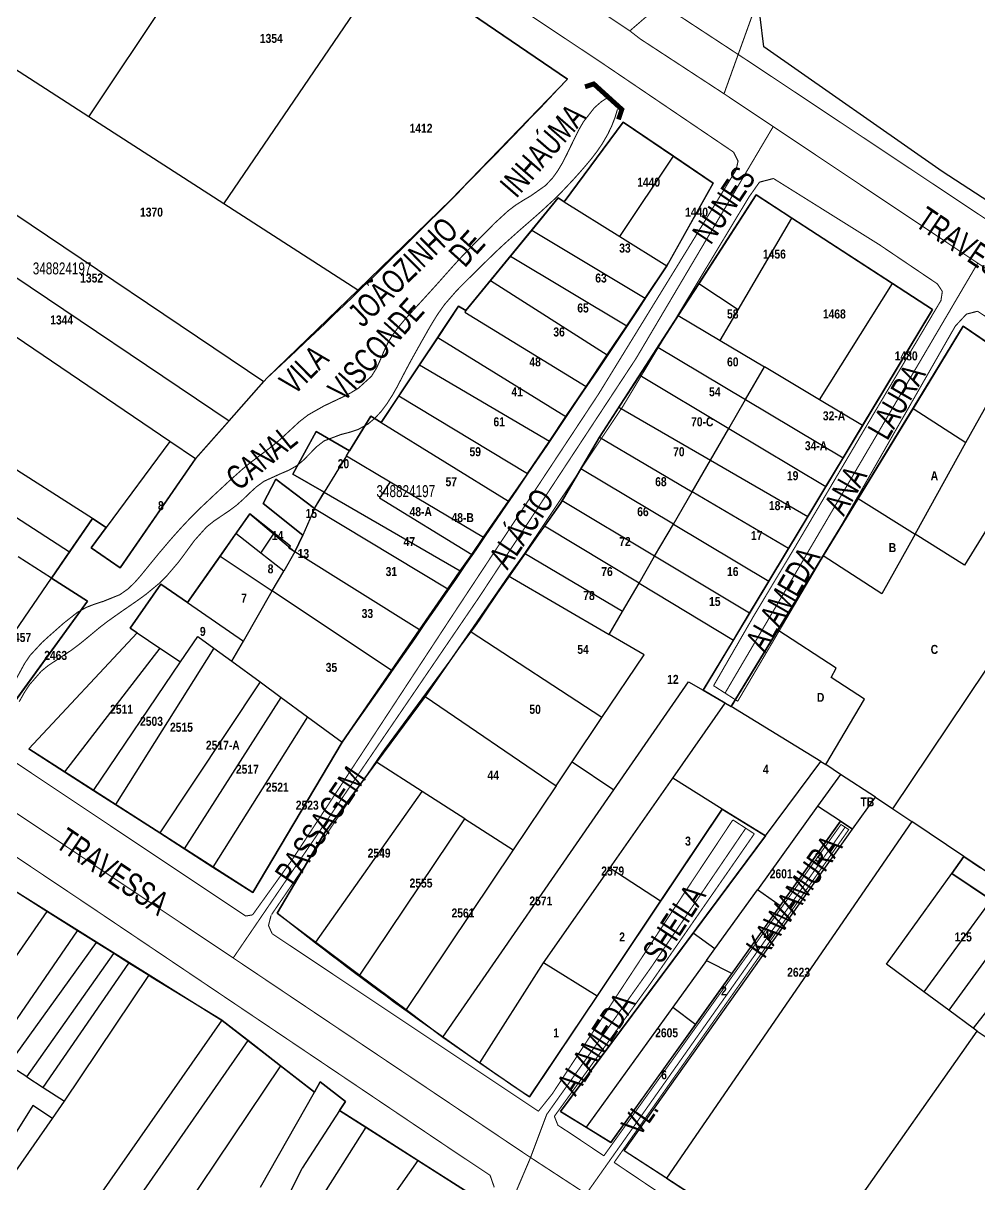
# Model space of a CAD drawing. Extents: x 203136 to 205923, y 4839890 to 4842982.
# Drawn here: x 204007.9 to 204167.4, y 4841901 to 4842094.7 of the extents above; entities that cross this region are included whole.
import ezdxf
from ezdxf.enums import TextEntityAlignment as Align

# ---------------------------------------------------------------- set-up
doc = ezdxf.new("R2010")
doc.units = 0
doc.header["$LTSCALE"] = 1.5
doc.header["$MEASUREMENT"] = 0
doc.linetypes.add('TRACO_25', pattern=[8, 3, -1, 1, -1, 1, -1])
for name, color, linetype in [('CD_MALHA_LOTES', 40, 'CONTINUOUS'), ('CD_TXT_QUADRA', 7, 'CONTINUOUS'), ('HD-CANAIS', 7, 'CONTINUOUS'), ('HD-TXT-CANAIS', 7, 'CONTINUOUS'), ('RU-QUADRAS', 210, 'CONTINUOUS'), ('SV-EIXO-RUA-N-PAV', 6, 'CONTINUOUS'), ('SV-EIXO-RUA-PAV', 20, 'CONTINUOUS'), ('SV-PONTE-BUEIRO', 249, 'CONTINUOUS'), ('SV-RUA-PAVIM-S-GUIA-C-GUIA', 7, 'CONTINUOUS'), ('SV-TXT-RUA-N-PAV-S-GUIA-C-GUIA', 7, 'CONTINUOUS'), ('SV-TXT-RUA-PAV-S-GUIA-C-GUIA', 7, 'CONTINUOUS'), ('Th_NmrPort', 1, 'CONTINUOUS')]:
    doc.layers.add(name, color=color, linetype=linetype)
doc.styles.add('3488-24-2D_TXT$0$ARIAL', font='ARIAL.TTF')
doc.styles.add('ARIAL', font='ARIAL.TTF')
doc.styles.get("Standard").update_dxf_attribs({"font": 'swisscbo.ttf'})

msp = doc.modelspace()

# ---------------------------------------------------------------- linework, layer by layer
at = {"layer": 'CD_MALHA_LOTES', "linetype": 'Continuous'}
for p, q in [((204018.85, 4842079.13), (204038.97, 4842109.27)), ((204041.43, 4842064.57), (204069.29, 4842105.49)), ((204098.76, 4842085.39), (204069.29, 4842105.49)), ((204018.85, 4842079.13), (203997.8, 4842092.71)), ((204079.3, 4842065.23), (204098.76, 4842085.39)), ((204041.43, 4842064.57), (204018.85, 4842079.13)), ((204108.07, 4842078.23), (204098.24, 4842064.92)), ((204116.5, 4842072.52), (204108.07, 4842078.23)), ((203986.67, 4842076.24), (204048.09, 4842034.92)), ((204107.5, 4842059.15), (204116.5, 4842072.52)), ((204123.1, 4842068.04), (204116.5, 4842072.52)), ((203981.75, 4842069.05), (204042.28, 4842028.37)), ((204115.65, 4842054.68), (204123.1, 4842068.04)), ((204097.21, 4842065.56), (204092.81, 4842060.19)), ((204098.24, 4842064.92), (204097.21, 4842065.56)), ((204130.28, 4842066.06), (204120.69, 4842051.24)), ((204136.26, 4842062.18), (204130.28, 4842066.06)), ((204063.75, 4842050.17), (204041.43, 4842064.57)), ((204063.75, 4842050.17), (204079.3, 4842065.23)), ((204098.24, 4842064.92), (204107.5, 4842059.15)), ((204032.37, 4842024.93), (203977.14, 4842062.38)), ((204127.25, 4842046.86), (204136.26, 4842062.18)), ((204153.06, 4842051.29), (204136.26, 4842062.18)), ((204092.81, 4842060.19), (204089.25, 4842055.85)), ((204092.81, 4842060.19), (204111.75, 4842048.84)), ((204107.5, 4842059.15), (204115.37, 4842054.25)), ((204089.25, 4842055.85), (204085.93, 4842051.8)), ((204089.25, 4842055.85), (204108.66, 4842044.21)), ((204111.75, 4842048.84), (204115.37, 4842054.25)), ((204115.37, 4842054.25), (204115.65, 4842054.68)), ((204085.93, 4842051.8), (204081.8, 4842046.76)), ((204085.93, 4842051.8), (204105.43, 4842039.37)), ((204048.58, 4842035.47), (204063.75, 4842050.17)), ((204120.69, 4842051.24), (204117.28, 4842045.96)), ((204127.25, 4842046.86), (204120.69, 4842051.24)), ((204140.83, 4842031.87), (204153.06, 4842051.29)), ((204159.74, 4842046.95), (204153.06, 4842051.29)), ((204108.66, 4842044.21), (204111.75, 4842048.84)), ((204080.59, 4842047.48), (204077.11, 4842042.26)), ((204081.8, 4842046.76), (204080.59, 4842047.48)), ((204081.8, 4842046.76), (204081.62, 4842046.47)), ((204081.62, 4842046.47), (204101.91, 4842034.1)), ((204124.26, 4842041.78), (204127.25, 4842046.86)), ((204148.05, 4842027.55), (204159.74, 4842046.95)), ((204105.43, 4842039.37), (204108.66, 4842044.21)), ((204117.28, 4842045.96), (204113.86, 4842040.67)), ((204117.28, 4842045.96), (204124.26, 4842041.78)), ((204164.85, 4842044.15), (204156.47, 4842030.43)), ((204173, 4842038.6), (204164.85, 4842044.15)), ((204077.11, 4842042.26), (204074.07, 4842037.7)), ((204077.11, 4842042.26), (204098.53, 4842029.07)), ((204113.86, 4842040.67), (204110.84, 4842036)), ((204113.86, 4842040.67), (204128.52, 4842031.91)), ((204124.26, 4842041.78), (204131.68, 4842037.35)), ((204101.91, 4842034.1), (204105.43, 4842039.37)), ((204165.3, 4842024.73), (204173, 4842038.6)), ((204074.07, 4842037.7), (204070.62, 4842032.54)), ((204074.07, 4842037.7), (204095.78, 4842024.98)), ((204128.52, 4842031.91), (204131.68, 4842037.35)), ((204140.83, 4842031.87), (204131.68, 4842037.35)), ((204042.28, 4842028.37), (204048.09, 4842034.92)), ((204048.09, 4842034.92), (204048.58, 4842035.47)), ((204110.84, 4842036), (204107.36, 4842030.62)), ((204110.84, 4842036), (204125.72, 4842027.09)), ((204070.62, 4842032.54), (204067.65, 4842028.08)), ((204070.62, 4842032.54), (204092.12, 4842019.57)), ((204098.53, 4842029.07), (204101.91, 4842034.1)), ((204107.36, 4842030.62), (204104.15, 4842025.65)), ((204107.36, 4842030.62), (204122.64, 4842021.78)), ((204125.72, 4842027.09), (204128.52, 4842031.91)), ((204128.52, 4842031.91), (204144.82, 4842022.19)), ((204148.05, 4842027.55), (204140.83, 4842031.87)), ((204182.24, 4842032.3), (204165.08, 4842004.25)), ((204019.46, 4842012.04), (203990.59, 4842030.45)), ((204065.97, 4842029.13), (204062.4, 4842023.34)), ((204067.65, 4842028.08), (204065.97, 4842029.13)), ((204095.78, 4842024.98), (204098.53, 4842029.07)), ((204156.47, 4842030.43), (204147.29, 4842015.39)), ((204156.47, 4842030.43), (204165.3, 4842024.73)), ((204036.65, 4842022.02), (204042.28, 4842028.37)), ((204067.65, 4842028.08), (204088.93, 4842014.93)), ((204122.64, 4842021.78), (204125.72, 4842027.09)), ((204125.72, 4842027.09), (204141.93, 4842017.4)), ((204144.82, 4842022.19), (204148.05, 4842027.55)), ((203987.01, 4842025.04), (204015.64, 4842006.47)), ((204032.37, 4842024.93), (204021.77, 4842010.56)), ((204036.65, 4842022.02), (204032.37, 4842024.93)), ((204056.8, 4842026.57), (204052.95, 4842019.47)), ((204062.4, 4842023.34), (204056.8, 4842026.57)), ((204092.12, 4842019.57), (204095.78, 4842024.98)), ((204104.15, 4842025.65), (204101.03, 4842020.34)), ((204104.15, 4842025.65), (204119.6, 4842016.53)), ((204156.81, 4842009.43), (204165.3, 4842024.73)), ((204061.9, 4842022.53), (204062.4, 4842023.34)), ((204024.12, 4842003.8), (204036.65, 4842022.02)), ((204061.9, 4842022.53), (204058.16, 4842016.45)), ((204061.9, 4842022.53), (204069.19, 4842018.2)), ((204119.6, 4842016.53), (204122.64, 4842021.78)), ((204122.64, 4842021.78), (204138.91, 4842012.38)), ((204141.93, 4842017.4), (204144.82, 4842022.19)), ((204052.95, 4842019.47), (204058.16, 4842016.45)), ((204088.93, 4842014.93), (204091.88, 4842019.18)), ((204091.88, 4842019.18), (204092.12, 4842019.57)), ((204101.03, 4842020.34), (204097.88, 4842014.98)), ((204116.46, 4842011.13), (204101.03, 4842020.34)), ((204050.09, 4842018.61), (204047.97, 4842014.55)), ((204056.57, 4842013.71), (204050.09, 4842018.61)), ((204069.19, 4842018.2), (204067.39, 4842015.49)), ((204069.19, 4842018.2), (204084.78, 4842008.94)), ((204138.91, 4842012.38), (204141.93, 4842017.4)), ((204058.16, 4842016.45), (204056.83, 4842014.29)), ((204058.16, 4842016.45), (204080.88, 4842003.3)), ((204067.39, 4842015.49), (204082.79, 4842006.07)), ((204097.88, 4842014.98), (204097.64, 4842014.58)), ((204113.33, 4842005.74), (204097.88, 4842014.98)), ((204116.46, 4842011.13), (204119.6, 4842016.53)), ((204135.69, 4842007.04), (204119.6, 4842016.53)), ((204147.29, 4842015.39), (204141.45, 4842005.82)), ((204147.29, 4842015.39), (204156.81, 4842009.43)), ((204047.97, 4842014.55), (204054.57, 4842009.28)), ((204056.57, 4842013.71), (204054.57, 4842009.28)), ((204056.83, 4842014.29), (204056.57, 4842013.71)), ((204056.57, 4842013.71), (204078.81, 4842000.29)), ((204084.78, 4842008.94), (204088.93, 4842014.93)), ((204097.64, 4842014.58), (204094.92, 4842010.8)), ((204015.64, 4842006.47), (204019.46, 4842012.04)), ((204019.46, 4842012.04), (204021.77, 4842010.56)), ((204045.72, 4842012.81), (204043.43, 4842009.55)), ((204049.79, 4842009.61), (204045.72, 4842012.81)), ((204113.33, 4842005.74), (204116.46, 4842011.13)), ((204116.46, 4842011.13), (204132.42, 4842001.61)), ((204135.69, 4842007.04), (204138.91, 4842012.38)), ((204021.77, 4842010.56), (204019.25, 4842007.16)), ((204043.43, 4842009.55), (204040.78, 4842005.79)), ((204047.57, 4842006.28), (204043.43, 4842009.55)), ((204047.57, 4842006.28), (204049.79, 4842009.61)), ((204052.55, 4842007.45), (204049.79, 4842009.61)), ((204054.57, 4842009.28), (204053.24, 4842006.48)), ((204094.92, 4842010.8), (204091.62, 4842006.22)), ((204110.73, 4842001.25), (204094.92, 4842010.8)), ((204156.81, 4842009.43), (204151.27, 4841999.48)), ((204165.08, 4842004.25), (204156.81, 4842009.43)), ((204052.27, 4842007.09), (204052.55, 4842007.45)), ((204082.79, 4842006.07), (204084.78, 4842008.94)), ((204012.63, 4842002.09), (204007.05, 4842005.64)), ((204012.63, 4842002.09), (204015.64, 4842006.47)), ((204019.25, 4842007.16), (204024.12, 4842003.8)), ((204040.78, 4842005.79), (204035.32, 4841998.04)), ((204040.78, 4842005.79), (204049.5, 4841999.95)), ((204051.4, 4842003.26), (204047.57, 4842006.28)), ((204053.24, 4842006.48), (204051.4, 4842003.26)), ((204053.24, 4842006.48), (204052.27, 4842007.09)), ((204074.09, 4841993.46), (204053.24, 4842006.48)), ((204080.88, 4842003.3), (204082.79, 4842006.07)), ((204091.62, 4842006.22), (204088.94, 4842002.47)), ((204107.99, 4841996.53), (204091.62, 4842006.22)), ((204110.73, 4842001.25), (204113.33, 4842005.74)), ((204129.19, 4841996.26), (204113.33, 4842005.74)), ((204132.42, 4842001.61), (204135.69, 4842007.04)), ((204141.45, 4842005.82), (204133.88, 4841993.42)), ((204151.27, 4841999.48), (204141.45, 4842005.82)), ((203997.77, 4841980.44), (204012.63, 4842002.09)), ((204018.67, 4841998.26), (204012.63, 4842002.09)), ((204049.5, 4841999.95), (204051.4, 4842003.26)), ((204078.81, 4842000.29), (204080.88, 4842003.3)), ((204088.94, 4842002.47), (204082.51, 4841993.19)), ((204088.94, 4842002.47), (204105.75, 4841992.68)), ((204129.19, 4841996.26), (204132.42, 4842001.61)), ((204030.88, 4842001.09), (204025.76, 4841993.73)), ((204035.32, 4841998.04), (204030.88, 4842001.09)), ((204044.69, 4841991.6), (204049.5, 4841999.95)), ((204069.39, 4841986.65), (204049.5, 4841999.95)), ((204074.09, 4841993.46), (204078.81, 4842000.29)), ((204107.99, 4841996.53), (204110.73, 4842001.25)), ((204110.73, 4842001.25), (204126.47, 4841991.75)), ((204003.42, 4841977.3), (204018.67, 4841998.26)), ((204035.32, 4841998.04), (204044.69, 4841991.6)), ((204153.07, 4841963.61), (204176.01, 4841997.8)), ((204105.75, 4841992.68), (204107.99, 4841996.53)), ((204126.47, 4841991.75), (204129.19, 4841996.26)), ((204025.76, 4841993.73), (204026.92, 4841992.96)), ((204026.92, 4841992.96), (204008.84, 4841973.59)), ((204026.92, 4841992.96), (204030.71, 4841990.42)), ((204034.18, 4841988.11), (204037.06, 4841992.36)), ((204037.06, 4841992.36), (204039.73, 4841990.41)), ((204069.39, 4841986.65), (204074.09, 4841993.46)), ((204082.51, 4841993.19), (204075, 4841982.33)), ((204104.52, 4841978.81), (204082.51, 4841993.19)), ((204111.56, 4841989.3), (204105.75, 4841992.68)), ((204121.44, 4841983.4), (204126.47, 4841991.75)), ((204133.88, 4841993.42), (204126.1, 4841980.68)), ((204143.62, 4841987.07), (204133.88, 4841993.42)), ((204030.71, 4841990.42), (204014.79, 4841969.78)), ((204039.73, 4841990.41), (204023.34, 4841964.29)), ((204030.71, 4841990.42), (204034.18, 4841988.11)), ((204039.73, 4841990.41), (204042.74, 4841988.21)), ((204042.74, 4841988.21), (204044.69, 4841991.6)), ((204019.64, 4841966.67), (204034.18, 4841988.11)), ((204042.74, 4841988.21), (204047.46, 4841984.76)), ((204104.52, 4841978.81), (204111.56, 4841989.3)), ((204061.16, 4841974.73), (204069.39, 4841986.65)), ((204142.79, 4841985.5), (204143.62, 4841987.07)), ((204047.46, 4841984.76), (204030.72, 4841959.56)), ((204047.46, 4841984.76), (204050.97, 4841982.19)), ((204106.51, 4841966.74), (204119.01, 4841984.81)), ((204119.01, 4841984.81), (204121.44, 4841983.4)), ((204148.39, 4841981.9), (204142.79, 4841985.5)), ((204034.82, 4841956.93), (204050.97, 4841982.19)), ((204050.97, 4841982.19), (204055.38, 4841978.96)), ((204075, 4841982.33), (204066.92, 4841971.38)), ((204075, 4841982.33), (204096.87, 4841967.4)), ((204125.13, 4841981.25), (204121.44, 4841983.4)), ((204116.34, 4841968.68), (204125.13, 4841981.25)), ((204126.1, 4841980.68), (204125.13, 4841981.25)), ((204141.1, 4841971.48), (204126.1, 4841980.68)), ((204141.9, 4841970.96), (204148.39, 4841981.9)), ((204055.38, 4841978.96), (204039.59, 4841953.87)), ((204055.38, 4841978.96), (204061.16, 4841974.73)), ((204099.57, 4841971.42), (204104.52, 4841978.81)), ((204046.22, 4841949.62), (204061.16, 4841974.73)), ((204008.84, 4841973.59), (204014.79, 4841969.78)), ((204066.92, 4841971.38), (204058.27, 4841959.64)), ((204074.54, 4841966.49), (204066.92, 4841971.38)), ((204096.87, 4841967.4), (204099.57, 4841971.42)), ((204099.57, 4841971.42), (204106.51, 4841966.74)), ((204131.85, 4841959.05), (204141.1, 4841971.48)), ((204141.1, 4841971.48), (204141.9, 4841970.96)), ((204144.36, 4841969.34), (204141.9, 4841970.96)), ((204014.79, 4841969.78), (204019.64, 4841966.67)), ((204105.84, 4841953.66), (204116.34, 4841968.68)), ((204124.62, 4841963.54), (204116.34, 4841968.68)), ((204144.36, 4841969.34), (204140.53, 4841964.03)), ((204150.18, 4841965.51), (204144.36, 4841969.34)), ((204019.64, 4841966.67), (204023.34, 4841964.29)), ((204077.96, 4841925.47), (204106.51, 4841966.74)), ((204096.87, 4841967.4), (204089.72, 4841956.75)), ((204056.74, 4841941.33), (204074.54, 4841966.49)), ((204081.63, 4841961.94), (204074.54, 4841966.49)), ((204146.39, 4841960.18), (204150.18, 4841965.51)), ((204150.18, 4841965.51), (204153.07, 4841963.61)), ((204023.34, 4841964.29), (204030.72, 4841959.56)), ((204114.31, 4841948.15), (204124.62, 4841963.54)), ((204124.62, 4841963.54), (204131.85, 4841959.05)), ((204140.53, 4841964.03), (204130.48, 4841950.07)), ((204144.34, 4841961.53), (204140.53, 4841964.03)), ((204153.07, 4841963.61), (204156.28, 4841961.45)), ((204064.13, 4841935.81), (204081.63, 4841961.94)), ((204081.63, 4841961.94), (204089.72, 4841956.75)), ((204156.28, 4841961.45), (204115.3, 4841901.93)), ((204134.28, 4841947.39), (204144.34, 4841961.53)), ((204144.34, 4841961.53), (204146.39, 4841960.18)), ((204164.95, 4841955.62), (204156.28, 4841961.45)), ((204030.72, 4841959.56), (204034.82, 4841956.93)), ((204058.27, 4841959.64), (204050.3, 4841946.15)), ((204131.85, 4841959.05), (204119.77, 4841942.83)), ((204034.82, 4841956.93), (204039.59, 4841953.87)), ((204089.72, 4841956.75), (204071.82, 4841930.06)), ((204162.92, 4841952.8), (204164.95, 4841955.62)), ((204164.95, 4841955.62), (204167.71, 4841953.75)), ((204039.59, 4841953.87), (204046.22, 4841949.62)), ((204094.79, 4841937.85), (204105.84, 4841953.66)), ((204114.31, 4841948.15), (204105.84, 4841953.66)), ((204152.04, 4841937.66), (204162.92, 4841952.8)), ((204169.49, 4841948.39), (204162.92, 4841952.8)), ((204011.88, 4841946.46), (204006.79, 4841949.67)), ((204123.38, 4841940.21), (204130.48, 4841950.07)), ((204134.28, 4841947.39), (204130.48, 4841950.07)), ((204103.71, 4841932.33), (204114.31, 4841948.15)), ((204126.26, 4841936.11), (204134.28, 4841947.39)), ((204169.49, 4841948.39), (204158.27, 4841933.04)), ((204011.88, 4841946.46), (203997.6, 4841925.91)), ((204016.98, 4841943.24), (204011.88, 4841946.46)), ((204050.3, 4841946.15), (204056.74, 4841941.33)), ((204173.73, 4841945.54), (204162.42, 4841929.96)), ((204002.76, 4841922.56), (204016.98, 4841943.24)), ((204020.08, 4841941.28), (204016.98, 4841943.24)), ((204119.77, 4841942.83), (204097.62, 4841913.08)), ((204123.38, 4841940.21), (204119.77, 4841942.83)), ((204178.53, 4841942.32), (204166.52, 4841926.98)), ((204020.08, 4841941.28), (204005.38, 4841920.87)), ((204008.51, 4841918.84), (204023.03, 4841939.42)), ((204023.03, 4841939.42), (204020.08, 4841941.28)), ((204025.56, 4841937.82), (204023.03, 4841939.42)), ((204056.74, 4841941.33), (204064.13, 4841935.81)), ((204121.97, 4841938.26), (204123.38, 4841940.21)), ((204011.26, 4841917.06), (204025.56, 4841937.82)), ((204028.86, 4841935.74), (204025.56, 4841937.82)), ((204084.13, 4841921.2), (204094.79, 4841937.85)), ((204103.71, 4841932.33), (204094.79, 4841937.85)), ((204121.97, 4841938.26), (204116.38, 4841930.49)), ((204121.97, 4841938.26), (204126.26, 4841936.11)), ((204158.27, 4841933.04), (204152.04, 4841937.66)), ((204014.8, 4841914.77), (204028.86, 4841935.74)), ((204029.25, 4841935.49), (204028.86, 4841935.74)), ((204064.13, 4841935.81), (204071.82, 4841930.06)), ((204120.18, 4841927.58), (204126.26, 4841936.11)), ((204041.05, 4841928.31), (204029.25, 4841935.49)), ((204092.41, 4841915.48), (204103.71, 4841932.33)), ((204162.42, 4841929.96), (204158.27, 4841933.04)), ((204071.82, 4841930.06), (204077.96, 4841925.47)), ((204116.38, 4841930.49), (204101.92, 4841910.42)), ((204116.38, 4841930.49), (204120.18, 4841927.58)), ((204166.52, 4841926.98), (204162.42, 4841929.96)), ((204041.05, 4841928.31), (204013.22, 4841888.41)), ((204041.11, 4841928.27), (204041.05, 4841928.31)), ((204045.45, 4841924.9), (204041.11, 4841928.27)), ((204106.03, 4841907.87), (204120.18, 4841927.58)), ((204139.84, 4841887.6), (204167.17, 4841926.45)), ((204167.17, 4841926.45), (204166.52, 4841926.98)), ((204167.17, 4841926.45), (204169.01, 4841925.26)), ((204017.85, 4841885.2), (204045.45, 4841924.9)), ((204050.88, 4841920.69), (204045.45, 4841924.9)), ((204077.96, 4841925.47), (204084.13, 4841921.2)), ((204008.51, 4841918.84), (204005.38, 4841920.87)), ((204050.88, 4841920.69), (204028.68, 4841887.68)), ((204056.54, 4841916.3), (204050.88, 4841920.69)), ((204084.13, 4841921.2), (204092.41, 4841915.48)), ((204008.51, 4841918.84), (204011.26, 4841917.06)), ((204011.26, 4841917.06), (204014.8, 4841914.77)), ((204047.53, 4841900.43), (204056.54, 4841916.3)), ((204057.5, 4841918), (204056.54, 4841916.3)), ((204061.73, 4841914.74), (204057.5, 4841918)), ((204012.78, 4841911.88), (204014.8, 4841914.77)), ((204060.74, 4841913.21), (204061.73, 4841914.74)), ((204009.53, 4841914.05), (204000.16, 4841899.18)), ((204012.78, 4841911.88), (204009.53, 4841914.05)), ((204060.74, 4841913.21), (204054.49, 4841903.62)), ((204065.09, 4841910.43), (204060.74, 4841913.21)), ((204097.62, 4841913.08), (204101.92, 4841910.42)), ((204002.7, 4841897.41), (204012.78, 4841911.88)), ((204065.09, 4841910.43), (204055.65, 4841895.51)), ((204073.82, 4841904.86), (204065.09, 4841910.43)), ((204101.92, 4841910.42), (204106.03, 4841907.87)), ((204073.82, 4841904.86), (204060.56, 4841886.15)), ((204082.17, 4841899.51), (204073.82, 4841904.86)), ((204049.27, 4841893.19), (204054.49, 4841903.62)), ((204115.3, 4841901.93), (204139.09, 4841886.54))]:
    msp.add_line(p, q, dxfattribs=at)
for points in [[(204227.24, 4842027.03), (204223.18, 4842029.79), (204161.34, 4842070), (204131.58, 4842090.77), (204130.92, 4842095.8), (204146.24, 4842120.95), (204193.9, 4842201.18)], [(204115.3, 4841901.93), (204108.23, 4841906.51), (204146.39, 4841960.18)]]:
    msp.add_lwpolyline(points, dxfattribs=at)
at = {"layer": 'HD-CANAIS', "const_width": 0.18}
for points in [[(204105.72, 4842082.48), (204104.382004, 4842081.600769), (204103.245442, 4842080.592885), (204101.437861, 4842078.268747), (204100.636443, 4842076.877321), (204099.313608, 4842074.183237), (204098.654953, 4842072.810625), (204097.925842, 4842071.400388), (204097.14857, 4842070.090627), (204096.270759, 4842068.871032), (204095.11, 4842067.64), (204092.672092, 4842065.925964), (204091.370203, 4842065.154441), (204090.096219, 4842064.344285), (204088.892802, 4842063.435373), (204086.680801, 4842061.405936), (204085.621271, 4842060.337108), (204084.19163, 4842058.893474), (204083.133624, 4842057.829803), (204081.046978, 4842055.678072), (204080.013496, 4842054.557705), (204079.011247, 4842053.441206), (204078.015823, 4842052.318294), (204076.79, 4842050.94), (204074.773448, 4842048.723305), (204072.745752, 4842046.509947), (204071.408103, 4842045.014944), (204070.446689, 4842043.857253), (204069.560916, 4842042.645267), (204068.785941, 4842041.357322), (204068.099918, 4842039.892661), (204067.512306, 4842038.486773), (204066.881383, 4842037.122821), (204066.05, 4842035.79), (204063.867706, 4842033.802556), (204062.558662, 4842033.005637), (204061.181389, 4842032.294625), (204059.432561, 4842031.467509), (204058.068797, 4842030.816142), (204055.488849, 4842029.34879), (204054.02614, 4842028.218285), (204051.818801, 4842026.173779), (204050.706793, 4842025.153293), (204049.43957, 4842024.104628), (204048.246869, 4842023.194016), (204045.853452, 4842021.389318), (204044.534924, 4842020.305642), (204042.298775, 4842018.304095), (204041.198578, 4842017.281961), (204039.860138, 4842016.039199), (204037.676033, 4842013.983559), (204036.603958, 4842012.933927), (204035.499475, 4842011.806457), (204034.469984, 4842010.712323), (204033.46082, 4842009.601787), (204032.42, 4842008.42), (204030.490966, 4842006.14408), (204028.584431, 4842003.809608), (204027.51286, 4842002.491015), (204026.503697, 4842001.344557), (204025.418841, 4842000.304997), (204024.06, 4841999.34), (204021.292441, 4841998.223539), (204019.847218, 4841997.760866), (204018.446181, 4841997.217673), (204016.988713, 4841996.404565), (204014.625258, 4841994.546176), (204013.488795, 4841993.532455), (204012.198573, 4841992.39443), (204011.078655, 4841991.380039), (204009.05695, 4841989.195078), (204008.170257, 4841987.888335), (204006.727844, 4841985.249455)], [(204007.234095, 4841981.454808), (204008.118129, 4841983.017781), (204008.948655, 4841984.285498), (204010.902008, 4841986.534411), (204012.083015, 4841987.497297), (204014.589978, 4841989.16063), (204015.850574, 4841989.991771), (204017.223398, 4841991.010757), (204018.387131, 4841991.958421), (204020.692521, 4841993.87439), (204021.988802, 4841994.869984), (204024.435708, 4841996.604511), (204025.675591, 4841997.455194), (204027.166076, 4841998.490426), (204028.382506, 4841999.375661), (204030.690083, 4842001.283582), (204031.798978, 4842002.383377), (204033.749671, 4842004.6639), (204034.662997, 4842005.86874), (204035.619339, 4842007.189578), (204036.520544, 4842008.404761), (204038.510546, 4842010.624977), (204039.817354, 4842011.669482), (204042.310864, 4842013.35191), (204043.520426, 4842014.253931), (204044.665082, 4842015.281601), (204045.749929, 4842016.338153), (204046.857805, 4842017.350186), (204048.12, 4842018.27), (204050.851224, 4842019.515651), (204052.244101, 4842020.103718), (204053.63, 4842020.89), (204054.776675, 4842021.860419), (204055.836914, 4842022.957536), (204056.900271, 4842024.035776), (204058.17, 4842025.02), (204060.945566, 4842026.066467), (204062.424231, 4842026.451893), (204063.859609, 4842026.930649), (204065.48668, 4842027.837757), (204066.642688, 4842028.806984), (204067.677875, 4842029.932454), (204068.602089, 4842031.158944), (204069.56888, 4842032.672126), (204070.30766, 4842033.979347), (204071.691795, 4842036.6267), (204072.54548, 4842038.228389), (204074.003884, 4842040.849937), (204074.744813, 4842042.15891), (204075.614378, 4842043.68931), (204076.377064, 4842044.986229), (204077.17756, 4842046.255201), (204078.27, 4842047.79), (204080.233005, 4842050.049899), (204081.28501, 4842051.124148), (204082.356119, 4842052.182038), (204083.778614, 4842053.586814), (204084.844682, 4842054.642826), (204086.993892, 4842056.731808), (204088.419816, 4842058.058266), (204090.657575, 4842060.056639), (204091.787828, 4842061.044405), (204093.202144, 4842062.275841), (204094.32848, 4842063.267614), (204096.5345, 4842065.2989), (204097.723303, 4842066.476301), (204099.781294, 4842068.659329), (204100.784538, 4842069.777382), (204101.827654, 4842070.973137), (204102.78667, 4842072.129443), (204103.699632, 4842073.320419), (204104.549128, 4842074.557564), (204105.488104, 4842076.16692), (204106.141566, 4842077.525878), (204106.690771, 4842078.928501), (204107.126103, 4842080.36642)]]:
    msp.add_lwpolyline(points, dxfattribs=at)
at = {"layer": 'RU-QUADRAS', "color": 6, "linetype": 'Continuous'}
msp.add_lwpolyline([(204130.92, 4842095.8), (204202.61, 4842215.45), (204302.25, 4842149.23), (204303.49, 4842151.09), (204337.19, 4842128.32), (204335.55, 4842126.27), (204343.13, 4842121.03), (204343.98, 4842122.16), (204354.8, 4842115.81), (204356.49, 4842118.22), (204362.21, 4842114.79), (204360.71, 4842112.42), (204378.78, 4842099.96), (204378.35, 4842097.55), (204365.22, 4842076.79), (204362.4, 4842078.45), (204297.53, 4841979.61), (204223.18, 4842029.79), (204161.34, 4842070), (204131.58, 4842090.77)], close=True, dxfattribs=at)
for points in [[(203944.68, 4842015.02, 0.0044323061), (204026.16, 4842134.89), (204098.76, 4842085.39, -0.0167704167), (204048.58, 4842035.47), (204036.71, 4842022.1), (204024.12, 4842003.8), (204019.25, 4842007.16), (204021.77, 4842010.56), (204019.46, 4842012.04), (204012.63, 4842002.09), (204018.67, 4841998.26), (204003.42, 4841977.3), (203990.7, 4841984.37)], [(204008.84, 4841973.59), (204026.92, 4841992.96), (204025.76, 4841993.73), (204030.88, 4842001.09), (204035.32, 4841998.04), (204045.72, 4842012.81), (204053.25, 4842006.48), (204054.57, 4842009.28), (204047.97, 4842014.55), (204050.09, 4842018.61), (204056.57, 4842013.71), (204058.16, 4842016.45), (204052.95, 4842019.47), (204056.8, 4842026.57), (204062.4, 4842023.34), (204065.97, 4842029.13), (204067.65, 4842028.08), (204080.59, 4842047.48), (204081.8, 4842046.76), (204097.21, 4842065.56), (204098.24, 4842064.92), (204108.07, 4842078.23), (204123.1, 4842068.04), (204115.37, 4842054.25, -0.0072831643), (204061.16, 4841974.73), (204046.22, 4841949.62)]]:
    msp.add_lwpolyline(points, format="xyb", close=True, dxfattribs=at)
msp.add_lwpolyline([(204139.09, 4841886.54), (204108.23, 4841906.51), (204146.39, 4841960.18), (204144.34, 4841961.53), (204106.03, 4841907.87), (204097.62, 4841913.08), (204131.85, 4841959.05), (204124.62, 4841963.54), (204092.41, 4841915.48, -0.018551534), (204050.3, 4841946.15), (204058.27, 4841959.64), (204075, 4841982.33), (204097.64, 4842014.58), (204104.15, 4842025.65), (204130.28, 4842066.06), (204159.74, 4842046.95), (204121.44, 4841983.4), (204126.1, 4841980.68), (204164.85, 4842044.15), (204218.97, 4842007.09)], format="xyb", dxfattribs=at)
for points in [[(204002.7, 4841897.41), (203996.14, 4841901.98), (203997.06, 4841903.62), (203992.01, 4841906.71), (203990.55, 4841904.56), (203985.38, 4841908.33), (203986.33, 4841909.7), (203964.98, 4841924.18), (203976.09, 4841939.83), (203980.17, 4841937.19), (203995.7, 4841960.14), (204004.07, 4841954.32), (204002.65, 4841952.28), (204041.14, 4841928.25), (204056.54, 4841916.3), (204057.5, 4841918), (204061.73, 4841914.74), (204060.74, 4841913.21), (204082.17, 4841899.51)], [(204196.6, 4841934.3), (204164.95, 4841955.62), (204162.92, 4841952.8), (204200.37, 4841927.64)]]:
    msp.add_lwpolyline(points, dxfattribs=at)
at = {"layer": 'SV-EIXO-RUA-N-PAV', "const_width": 0.18, "flags": 128}
for points in [[(204119.4645, 4842102.3209), (204109.19049, 4842093.4533)], [(204131.2248, 4842100.4772), (204124.9142, 4842082.9585)], [(204145.127082, 4841960.520754), (204101.90602, 4841899.304365)]]:
    msp.add_lwpolyline(points, dxfattribs=at)
at = {"layer": 'SV-EIXO-RUA-PAV', "const_width": 0.18}
for points in [[(204636.872014, 4841741.2499), (204606.4613, 4841761.5476), (204591.148406, 4841771.795777), (204552.7787, 4841797.3783), (204525.2477, 4841815.754), (204493.4225, 4841836.9959), (204413.88231, 4841890.0854), (204321.480187, 4841951.454095), (204298.345112, 4841966.997973), (204246.4131, 4842001.8635), (204167.2777, 4842054.6827), (204133.126414, 4842077.4772), (204124.9142, 4842082.9585), (204110.888486, 4842092.131486), (204109.19049, 4842093.4533), (204026.857666, 4842148.224845), (204016.23189, 4842155.37681)], [(203924.991667, 4842017.756401), (203935.476309, 4842010.69943), (203999.572758, 4841967.6778), (204042.9698, 4841938.6918), (204092.611825, 4841905.370336), (204101.90602, 4841899.304365), (204130.917048, 4841879.920809), (204206.94601, 4841829.2385), (204230.198456, 4841813.486843), (204278.807034, 4841781.1704), (204327.071368, 4841748.98664), (204499.520364, 4841633.7721)]]:
    msp.add_lwpolyline(points, dxfattribs=at)
at = {"layer": 'SV-EIXO-RUA-PAV', "const_width": 0.18, "flags": 128}
for points in [[(204042.9698, 4841938.6918), (204084.151657, 4841999.1025), (204110.229377, 4842038.774), (204133.126414, 4842077.4772)], [(204167.2777, 4842054.6827), (204125.08714, 4841982.9078)], [(204128.524777, 4841960.3248), (204112.7995, 4841937.2061), (204095.308357, 4841912.563567), (204092.611825, 4841905.370336), (204090.052203, 4841899.352154), (204046.188439, 4841835.510599), (204045.278391, 4841834.3814)]]:
    msp.add_lwpolyline(points, dxfattribs=at)
at = {"layer": 'SV-PONTE-BUEIRO', "const_width": 0.8}
msp.add_lwpolyline([(204107.29, 4842078.67), (204107.86, 4842080.34), (204103.17, 4842084.6), (204101.71, 4842084.12)], dxfattribs=at)
at = {"layer": 'SV-RUA-PAVIM-S-GUIA-C-GUIA', "linetype": 'Continuous', "const_width": 0.18, "flags": 128}
for points in [[(204342.21, 4842040.18), (204323.83, 4842012.75), (204301.03, 4841979.17), (204300.03, 4841977.92), (204298.99, 4841977.22), (204297.87, 4841976.96), (204295.8, 4841977.26), (204293.27, 4841978.67), (204252.5, 4842006.16), (204224, 4842025.19), (204171.42, 4842060.18), (204129.3, 4842088.19), (204098.8, 4842108.19), (204050.76, 4842140.23), (204035.32, 4842151.04), (204034.72, 4842151.85), (204034.73, 4842153.02), (204035.44, 4842154.5), (204050.2, 4842176.12), (204057.283937, 4842186.907839)], [(204133.17, 4842068.81), (204150.83, 4842057.77), (204160.53, 4842051.22)], [(204167.246552, 4842046.652305), (204206.61, 4842020.61), (204235.91, 4842000.77), (204239.07, 4841998.64)], [(204245.46, 4841994.32), (204282.28, 4841969.44), (204287.72, 4841965.23), (204288.57, 4841964.38), (204288.98, 4841963.3), (204288.92, 4841962.35), (204287.99, 4841959.53), (204282.1, 4841949.95), (204263.49, 4841922.36), (204240.73, 4841888.31), (204219.15, 4841854.98), (204209.03, 4841840.13), (204208.18, 4841839.2), (204207.5, 4841838.66), (204206.29, 4841838.2), (204204.8, 4841838.85), (204199.58, 4841842.11), (204123.96, 4841892.86), (204106.571448, 4841904.553024)]]:
    msp.add_lwpolyline(points, dxfattribs=at)
at = {"layer": 'SV-RUA-PAVIM-S-GUIA-C-GUIA', "const_width": 0.18}
for points in [[(204104.323816, 4842088.238834), (204053.22, 4842122.19)], [(204126.51, 4842073.21), (204104.323816, 4842088.238834)], [(204126.93, 4842070.24), (204127.255794, 4842071.712023), (204126.51, 4842073.21)], [(204118.69, 4842056.78), (204126.93, 4842070.24)], [(204129.1, 4842065.75), (204130.82724, 4842068.198515), (204133.17, 4842068.81)], [(204108, 4842030.73), (204129.1, 4842065.75)], [(204103.95, 4842032.8), (204118.69, 4842056.78)], [(204160.53, 4842051.22), (204161.359132, 4842049.964488), (204161.132726, 4842048.443298)], [(204161.132726, 4842048.443298), (204149.13, 4842028.24)], [(204163.52, 4842044.16), (204165.382859, 4842046.169693), (204167.246552, 4842046.652305)], [(204143.91, 4842009.88), (204163.52, 4842044.16)], [(204079.62, 4841995.94), (204103.95, 4842032.8)], [(204093.79, 4842009.49), (204108, 4842030.73)], [(204149.13, 4842028.24), (204136.38, 4842006.63)], [(204083.71, 4841994.51), (204093.79, 4842009.49)], [(204127.2, 4841981.55), (204143.91, 4842009.88)], [(204136.38, 4842006.63), (204129.98, 4841995.96)], [(204052.75, 4841955), (204079.62, 4841995.94)], [(204129.98, 4841995.96), (204123.17, 4841984.14)], [(204067.87, 4841973.02), (204083.71, 4841994.51)], [(204123.17, 4841984.14), (204127.2, 4841981.55)], [(204049.37, 4841945.92), (204067.87, 4841973.02)], [(204006.559138, 4841971.366888), (204045.05, 4841945.69)], [(204019.27, 4841947.17), (203987.13, 4841968.69)], [(204126.39, 4841961.74), (204118.31, 4841949.57)], [(204129.971265, 4841959.414504), (204126.39, 4841961.74)], [(204112.624616, 4841934.423568), (204129.971265, 4841959.414504)], [(204046.2, 4841945.88), (204052.75, 4841955)], [(204118.31, 4841949.57), (204096.24, 4841916)], [(204079.19, 4841906.84), (204019.27, 4841947.17)], [(204045.05, 4841945.69), (204046.2, 4841945.88)], [(204049.47, 4841942.74), (204048.86012, 4841944.110444), (204049.298218, 4841945.809812)], [(204053.72, 4841939.91), (204049.47, 4841942.74)], [(204093.925593, 4841913.102146), (204053.72, 4841939.91)], [(204096.590003, 4841912.248865), (204112.624616, 4841934.423568)], [(204096.24, 4841916), (204093.925593, 4841913.102146)], [(204099.05, 4841909.55), (204097.189038, 4841910.755682), (204096.590003, 4841912.248865)], [(204104.852291, 4841905.662395), (204099.05, 4841909.55)], [(204085.86, 4841902.4), (204079.19, 4841906.84)], [(204086.56, 4841900.38), (204085.86, 4841902.4)]]:
    msp.add_lwpolyline(points, dxfattribs=at)
at = {"layer": 'SV-RUA-PAVIM-S-GUIA-C-GUIA', "linetype": 'TRACO_25', "const_width": 0.18, "flags": 128}
msp.add_lwpolyline([(204104.852291, 4841905.662395), (204144.44, 4841960.97), (204145.74, 4841960.12), (204106.571448, 4841904.553024)], dxfattribs=at)

# ---------------------------------------------------------------- texts
at = {"layer": 'CD_TXT_QUADRA', "linetype": 'Continuous', "style": 'ARIAL', "width": 0.7}
for p in [(204009.51, 4842052.8), (204066.89, 4842015.62)]:
    msp.add_text('348824197', height=2, dxfattribs=at).set_placement(p)
at = {"layer": 'HD-TXT-CANAIS', "style": 'ARIAL', "width": 0.7}
for s, rotation, p in [('INHAÚMA', 49, (204090.2261, 4842065.367327)), ('VISCONDE         DE', 48, (204061.419972, 4842031.341535)), ('CANAL', 39, (204043.861034, 4842016.554768))]:
    msp.add_text(s, height=4, rotation=rotation, dxfattribs=at).set_placement(p)
at = {"layer": 'SV-TXT-RUA-N-PAV-S-GUIA-C-GUIA', "width": 0.7}
for s, rotation, style, p in [('VILA       JOÃOZINHO', 44.58784378, '3488-24-2D_TXT$0$ARIAL', (204053.133736, 4842032.52448)), ('VL.                            KAWAMURA', 55, 'ARIAL', (204110.81249, 4841908.672868, 10.27))]:
    msp.add_text(s, height=4, rotation=rotation, dxfattribs=dict(at, style=style)).set_placement(p)
at = {"layer": 'SV-TXT-RUA-PAV-S-GUIA-C-GUIA', "style": 'ARIAL', "width": 0.7}
for s, rotation, p in [('NUNES', 56, (204122.6942, 4842057.5987)), ('TRAVESSA', 326, (204156.612696, 4842060.984016)), ('ALAMEDA       ANA      LAURA', 60, (204131.750817, 4841989.519019)), ('ALÁCIO', 56, (204088.7437, 4842003.3297)), ('PASSAGEM', 56, (204053.0312, 4841950.6033)), ('TRAVESSA', 326, (204013.110725, 4841957.299269)), ('ALAMEDA       SHEILA', 57, (204100.1169, 4841915.4571))]:
    msp.add_text(s, height=4, rotation=rotation, dxfattribs=at).set_placement(p)
at = {"layer": 'Th_NmrPort', "color": 1}
for s, p in [('1354', (204047.418554, 4842092.197271)), ('1412', (204072.418554, 4842077.197271)), ('1440', (204110.418554, 4842068.197271)), ('1370', (204027.418554, 4842063.197271)), ('1440', (204118.418554, 4842063.197271)), ('33', (204107.418554, 4842057.197271)), ('1456', (204131.418554, 4842056.197271)), ('1352', (204017.418554, 4842052.197271)), ('63', (204103.418554, 4842052.197271)), ('65', (204100.418554, 4842047.197271)), ('1344', (204012.418554, 4842045.197271)), ('58', (204125.418554, 4842046.197271)), ('1468', (204141.418554, 4842046.197271)), ('36', (204096.418554, 4842043.197271)), ('48', (204092.418554, 4842038.197271)), ('60', (204125.418554, 4842038.197271)), ('1480', (204153.418554, 4842039.197271)), ('41', (204089.418554, 4842033.197271)), ('54', (204122.418554, 4842033.197271)), ('61', (204086.418554, 4842028.197271)), ('70-C', (204119.418554, 4842028.197271)), ('32-A', (204141.418554, 4842029.197271)), ('34-A', (204138.418554, 4842024.197271)), ('59', (204082.418554, 4842023.197271)), ('70', (204116.418554, 4842023.197271)), ('20', (204060.418554, 4842021.197271)), ('57', (204078.418554, 4842018.197271)), ('68', (204113.418554, 4842018.197271)), ('19', (204135.418554, 4842019.197271)), ('A', (204159.418554, 4842019.197271)), ('8', (204030.418554, 4842014.197271)), ('15', (204055.048554, 4842012.897271)), ('48-A', (204072.418554, 4842013.197271)), ('66', (204110.418554, 4842013.197271)), ('18-A', (204132.418554, 4842014.197271)), ('48-B', (204079.418554, 4842012.197271)), ('14', (204049.418554, 4842009.197271)), ('17', (204129.418554, 4842009.197271)), ('47', (204071.418554, 4842008.197271)), ('72', (204107.418554, 4842008.197271)), ('B', (204152.418554, 4842007.197271)), ('13', (204053.738554, 4842006.197271)), ('8', (204048.728554, 4842003.647271)), ('31', (204068.418554, 4842003.197271)), ('76', (204104.418554, 4842003.197271)), ('16', (204125.418554, 4842003.197271)), ('7', (204044.298554, 4841998.767271)), ('78', (204101.418554, 4841999.197271)), ('15', (204122.418554, 4841998.197271)), ('33', (204064.418554, 4841996.197271)), ('9', (204037.418554, 4841993.197271)), ('2457', (204005.418554, 4841992.197271)), ('2463', (204011.418554, 4841989.197271)), ('54', (204100.418554, 4841990.197271)), ('C', (204159.418554, 4841990.197271)), ('35', (204058.418554, 4841987.197271)), ('12', (204115.418554, 4841985.197271)), ('D', (204140.418554, 4841982.197271)), ('2511', (204022.418554, 4841980.197271)), ('50', (204092.418554, 4841980.197271)), ('2503', (204027.418554, 4841978.197271)), ('2515', (204032.418554, 4841977.197271)), ('2517-A', (204038.418554, 4841974.197271)), ('2517', (204043.418554, 4841970.197271)), ('4', (204131.418554, 4841970.197271)), ('44', (204085.418554, 4841969.197271)), ('2521', (204048.418554, 4841967.197271)), ('2523', (204053.418554, 4841964.197271)), ('TB', (204147.698554, 4841964.737271)), ('3', (204118.418554, 4841958.197271)), ('2549', (204065.418554, 4841956.197271)), ('3', (204140.088554, 4841955.517271)), ('2579', (204104.418554, 4841953.197271)), ('2601', (204132.548554, 4841952.747271)), ('2555', (204072.418554, 4841951.197271)), ('2571', (204092.418554, 4841948.197271)), ('2561', (204079.418554, 4841946.197271)), ('2', (204107.418554, 4841942.197271)), ('4', (204131.498554, 4841942.457271)), ('125', (204163.418554, 4841942.197271)), ('2623', (204135.458554, 4841936.307271)), ('2', (204124.418554, 4841933.197271)), ('1', (204096.418554, 4841926.197271)), ('2605', (204113.418554, 4841926.197271)), ('6', (204114.418554, 4841919.197271))]:
    msp.add_text(s, height=1.5, dxfattribs=at).set_placement(p, align=Align.MIDDLE_LEFT)

doc.saveas('drawing.dxf')
